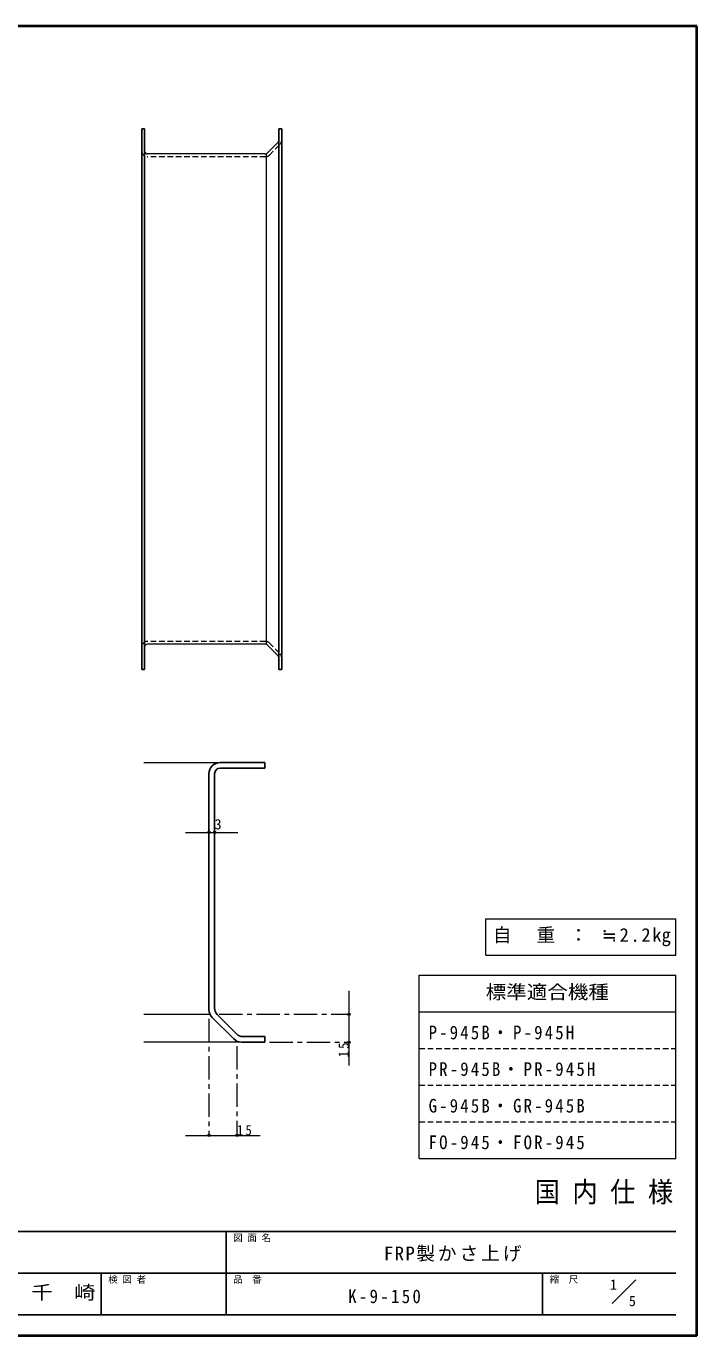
# Model space of a CAD drawing. Units: millimetres, scale not verified. Extents: x -1061 to 964, y -679 to 726.
# Drawn here: x 245 to 964, y -679 to 726 of the extents above; entities that cross this region are included whole.
import ezdxf
from ezdxf.enums import TextEntityAlignment as Align

# ---------------------------------------------------------------- set-up
doc = ezdxf.new("R2010")
doc.units = ezdxf.units.MM
doc.header["$LTSCALE"] = 5
doc.header["$PDMODE"] = 32
doc.header["$PDSIZE"] = 2.5
doc.linetypes.add('CHAIN1', pattern=[8, 5, -1, 1, -1])
doc.linetypes.add('DASHED1', pattern=[1.8, 1.2, -0.6])
doc.layers.add('0-0', color=7, linetype='Continuous', lineweight=18)
doc.styles.add('ＭＳ ゴシック', font='')
doc.styles.get('ＭＳ ゴシック').set_extended_font_data('MS Gothic')

msp = doc.modelspace()

# ---------------------------------------------------------------- linework, layer by layer
at = {"layer": '0-0', "color": 1, "lineweight": 40}
for p, q in [((963.599, 725.957), (-1061.401, 725.957)), ((963.599, -679.043), (963.599, 725.957)), ((963.599, -679.043), (-1061.401, -679.043))]:
    msp.add_line(p, q, dxfattribs=at)
at = {"layer": '0-0', "color": 5, "lineweight": 25}
for p, q in [((368.599, 615.957), (371.599, 615.957)), ((368.599, 35.957), (368.599, 615.957)), ((371.599, 35.957), (371.599, 615.957)), ((515.599, 615.957), (518.599, 615.957)), ((515.599, 615.957), (515.599, 35.957)), ((518.599, 615.957), (518.599, 35.957)), ((368.599, 35.957), (371.599, 35.957)), ((515.599, 35.957), (518.599, 35.957)), ((452.599, -64.043), (500.599, -64.043)), ((452.599, -70.043), (500.599, -70.043)), ((500.599, -64.043), (500.599, -70.043)), ((440.599, -76.043), (440.599, -329.073)), ((446.599, -327.416), (446.599, -76.043)), ((470.156, -355.114), (449.528, -334.487)), ((467.085, -360.529), (444.114, -337.558)), ((500.599, -364.043), (475.57, -364.043))]:
    msp.add_line(p, q, dxfattribs=at)
at = {"layer": '0-0'}
for p, q in [((514.135, 600.735), (503.821, 590.421)), ((500.286, 588.957), (374.599, 588.957)), ((500.286, 62.957), (374.599, 62.957)), ((514.135, 51.178), (503.821, 61.492)), ((370.599, -64.043), (452.599, -64.043)), ((475.57, -364.043), (370.599, -364.043)), ((872.988, -644.297), (898.242, -619.043))]:
    msp.add_line(p, q, dxfattribs=at)
at = {"layer": '0-0', "color": 4, "linetype": 'DASHED1', "lineweight": 9}
for p, q in [((505.357, 587.714), (516.842, 599.199)), ((501.114, 585.957), (374.599, 585.957)), ((501.114, 65.957), (374.599, 65.957)), ((505.357, 64.199), (516.842, 52.714))]:
    msp.add_line(p, q, dxfattribs=at)
at = {"layer": '0-0', "color": 4, "lineweight": 9}
for p, q in [((502.357, 62.508), (502.357, 589.406)), ((415.599, -139.043), (471.599, -139.043)), ((590.599, -309.043), (590.599, -389.043)), ((370.599, -334.043), (441.677, -334.043)), ((415.599, -464.043), (495.599, -464.043))]:
    msp.add_line(p, q, dxfattribs=at)
at = {"layer": '0-0', "color": 3}
for p, q in [((737.528, -231.543), (941.099, -231.543)), ((737.528, -270.829), (737.528, -231.543)), ((941.099, -270.829), (941.099, -231.543)), ((737.528, -270.829), (941.099, -270.829)), ((666.099, -292.258), (941.099, -292.258)), ((666.099, -488.686), (666.099, -292.258)), ((941.099, -488.686), (941.099, -292.258)), ((666.099, -331.543), (941.099, -331.543)), ((666.099, -488.686), (941.099, -488.686))]:
    msp.add_line(p, q, dxfattribs=at)
at = {"layer": '0-0', "color": 4, "linetype": 'CHAIN1', "lineweight": 9}
for p, q in [((451.48, -334.043), (590.599, -334.043)), ((440.599, -339.043), (440.599, -464.043)), ((505.599, -364.043), (590.599, -364.043)), ((470.599, -368.3), (470.599, -464.043))]:
    msp.add_line(p, q, dxfattribs=at)
at = {"layer": '0-0', "linetype": 'DASHED1'}
for p, q in [((666.099, -370.829), (941.099, -370.829)), ((666.099, -410.115), (941.099, -410.115)), ((666.099, -449.4), (941.099, -449.4))]:
    msp.add_line(p, q, dxfattribs=at)
at = {"layer": '0-0', "color": 6, "lineweight": 25}
for p, q in [((-1038.901, -567.258), (941.099, -567.258)), ((458.957, -656.543), (458.957, -567.258)), ((941.099, -611.9), (-76.758, -611.9)), ((325.028, -656.543), (325.028, -611.9)), ((798.242, -656.543), (798.242, -611.9)), ((941.099, -656.543), (-1038.901, -656.543))]:
    msp.add_line(p, q, dxfattribs=at)
at = {"layer": '0-0', "color": 5, "lineweight": 25}
msp.add_lwpolyline([(477.227, -358.043), (500.599, -358.043), (500.599, -364.043)], dxfattribs=at)
at = {"layer": '0-0'}
for centre, radius, start, end in [((510.599, 604.27), 5, 315, 0), ((374.599, 591.957), 3, 180, 270), ((500.286, 593.957), 5, 270, 315), ((374.599, 59.957), 3, 90, 180), ((500.286, 57.957), 5, 45, 90), ((510.599, 47.643), 5, 0, 45)]:
    msp.add_arc(centre, radius, start, end, dxfattribs=at)
at = {"layer": '0-0', "color": 4, "linetype": 'DASHED1', "lineweight": 9}
for centre, start, end in [((374.599, 591.957), 180, 270), ((512.599, 603.442), 315, 0), ((501.114, 591.957), 270, 315), ((374.599, 59.957), 90, 180), ((501.114, 59.957), 45, 90), ((512.599, 48.471), 0, 45)]:
    msp.add_arc(centre, 6, start, end, dxfattribs=at)
at = {"layer": '0-0', "color": 5, "lineweight": 25}
for centre, radius, start, end in [((452.599, -76.043), 12, 90, 180), ((452.599, -76.043), 6, 90, 180), ((452.599, -329.073), 12, 180, 225), ((456.599, -327.416), 10, 180, 225), ((475.57, -352.043), 12, 225, 270), ((477.227, -348.043), 10, 225, 270)]:
    msp.add_arc(centre, radius, start, end, dxfattribs=at)
at = {"layer": '0-0', "color": 4}
for p in [(440.599, -139.043), (446.599, -139.043), (590.599, -334.043), (590.599, -364.043), (440.599, -464.043), (470.599, -464.043)]:
    msp.add_point(p, dxfattribs=at)

# ---------------------------------------------------------------- texts
at = {"layer": '0-0', "style": 'ＭＳ ゴシック'}
for s, height, p in [('3', 11, (446.599, -139.043)), ('図 面 名', 7.331, (466.457, -579.758)), ('検 図 者', 7.331, (332.528, -624.4)), ('品\u3000番', 7.331, (466.457, -624.4)), ('縮\u3000尺', 7.331, (805.742, -624.4)), ('1', 11, (870.449, -632.805)), ('5', 11, (890.809, -650.495))]:
    msp.add_text(s, height=height, dxfattribs=at).set_placement(p, align=Align.BOTTOM_LEFT)
for s, height, width, p in [('標準適合機種', 14.66, 1.1, (737.349, -321.9)), ('国 内 仕 様', 21.99, 0.9, (789.849, -542.258)), ('千\u3000崎', 14.66, 1.15, (250.028, -644.222))]:
    msp.add_text(s, height=height, dxfattribs=dict(at, width=width)).set_placement(p, align=Align.BOTTOM_LEFT)
at = {"layer": '0-0', "attachment_point": 7, "style": 'ＭＳ ゴシック'}
for s, insert, char_height in [('\\T1.17;自\u3000重\\~：\\~≒2.2㎏', (744.939, -261.186), 14.66), ('\\T1.26;\\W0.9;P-945B・P-945H', (676.099, -361.186), 14.66), ('\\T1.26;\\W0.9;PR-945B・PR-945H', (676.099, -400.472), 14.66), ('\\T1.26;\\W0.9;G-945B・GR-945B', (676.099, -439.758), 14.66), ('\\T1.36;\\W0.9;15', (470.599, -464.043), 11), ('\\T1.26;\\W0.9;FO-945・FOR-945', (676.099, -479.043), 14.66), ('\\T1.16;FRP製かさ上げ', (628.153, -599.579), 14.66), ('\\T1.28;\\W0.9;K-9-150', (589.849, -644.222), 14.66)]:
    msp.add_mtext(s, dxfattribs=dict(at, insert=insert, char_height=char_height))
at = {"layer": '0-0', "insert": (590.599, -380.293), "char_height": 11, "attachment_point": 7, "rotation": 90, "style": 'ＭＳ ゴシック'}
msp.add_mtext('\\T1.36;\\W0.9;15', dxfattribs=at)

doc.saveas('drawing.dxf')
